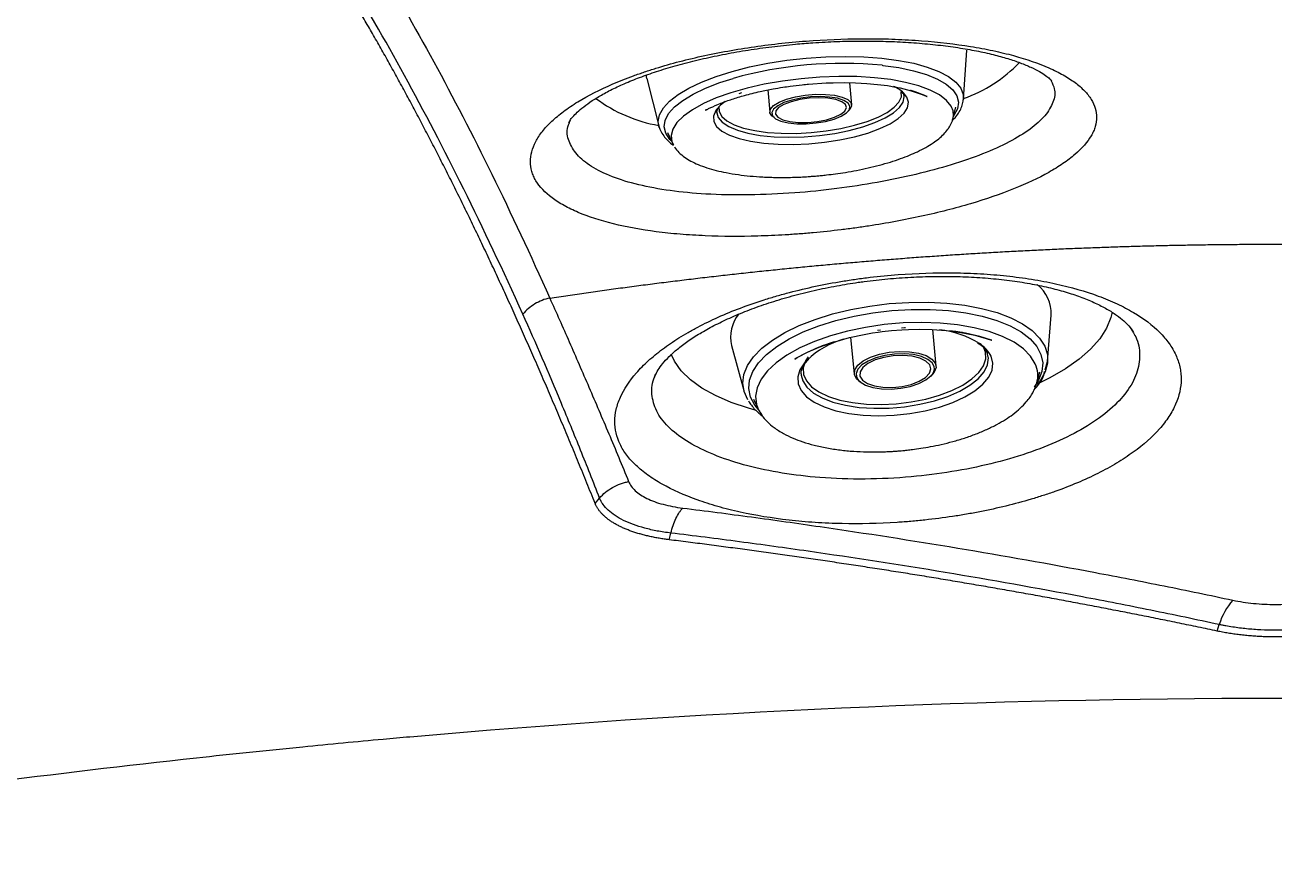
# Model space of a CAD drawing. Extents: x 527 to 611, y 788 to 934.
# Drawn here: x 562.29 to 569.28, y 875.91 to 880.5 of the extents above; entities that cross this region are included whole.
import ezdxf

# ---------------------------------------------------------------- set-up
doc = ezdxf.new("R2010")
doc.units = 0
doc.header["$MEASUREMENT"] = 0
doc.layers.add('1', color=4, linetype='Continuous')
doc.layers.add('GEOMETRY', color=4, linetype='Continuous', lineweight=25)

# ---------------------------------------------------------------- blocks, each defined once
blk = doc.blocks.new('2026_FLASH')
at = {"layer": 'GEOMETRY'}
for p, q in [((40.4632, 76.7722), (40.4835, 77.0454)), ((38.6902, 76.8875), (38.6871, 76.9079)), ((38.6902, 76.8875), (38.7578, 76.6219)), ((39.0994, 76.8639), (39.1733, 76.8874)), ((39.2202, 76.8077), (39.2056, 76.8013)), ((39.3673, 76.8228), (39.3794, 76.6987)), ((39.8378, 76.7391), (39.828, 76.8635)), ((40.1474, 76.7829), (40.128, 76.8071)), ((40.9531, 76.8765), (40.9541, 76.8742)), ((40.4044, 76.6604), (40.4218, 76.7267)), ((38.2572, 76.6404), (38.2582, 76.6432)), ((38.2582, 76.6432), (38.2631, 76.6563)), ((38.7604, 76.6134), (38.7578, 76.6219)), ((38.8066, 76.5844), (38.8353, 76.5222)), ((38.8353, 76.5222), (38.8394, 76.5148)), ((40.9353, 75.3024), (40.9548, 75.5626)), ((39.9998, 75.4785), (39.9822, 75.4758)), ((40.3102, 75.277), (40.2926, 75.4815)), ((39.8306, 75.4373), (39.8521, 75.2332)), ((39.1651, 75.3917), (39.2334, 75.1399)), ((40.603, 75.3267), (40.5942, 75.3597)), ((40.921, 75.2548), (40.9353, 75.3024)), ((40.8742, 75.1812), (40.8913, 75.2438)), ((39.2877, 75.0907), (39.3164, 75.0324)), ((38.401, 74.507), (38.426, 74.5369)), ((38.8154, 74.3042), (38.8249, 74.3415)), ((38.8249, 74.3415), (38.8249, 74.3415)), ((41.8846, 73.7927), (41.8965, 73.8291))]:
    blk.add_line(p, q, dxfattribs=at)
at = {"layer": 'GEOMETRY', "flags": 128}
for points in [[(39.0779, 76.8986), (39.1678, 76.9269), (39.265, 76.9516), (39.3678, 76.9724), (39.4746, 76.9889), (39.5835, 77.0009), (39.693, 77.0081), (39.801, 77.0106), (39.9059, 77.0081), (40.0059, 77.0008), (40.0994, 76.9887), (40.1849, 76.9722), (40.2609, 76.9513), (40.3262, 76.9266), (40.3797, 76.8983), (40.4205, 76.867), (40.4481, 76.8332), (40.4619, 76.7974), (40.4632, 76.7722)], [(40.0078, 76.9609), (40.0116, 76.9605), (40.1021, 76.9478), (40.1843, 76.9305), (40.2567, 76.909), (40.318, 76.8837), (40.3673, 76.855), (40.4036, 76.8234), (40.4264, 76.7894), (40.4352, 76.7537), (40.43, 76.7167), (40.4107, 76.6792), (40.4085, 76.6761)], [(38.7578, 76.6219), (38.7548, 76.6468), (38.762, 76.6845), (38.7832, 76.7226), (38.8179, 76.7606), (38.8656, 76.7978), (38.9255, 76.8336), (38.9967, 76.8674), (39.0779, 76.8986)], [(40.3949, 76.732), (40.3692, 76.7647), (40.33, 76.795), (40.2781, 76.8222), (40.2144, 76.8458), (40.14, 76.8655), (40.0564, 76.8808), (39.9648, 76.8916), (39.8671, 76.8976), (39.7649, 76.8986), (39.6601, 76.8948), (39.5544, 76.8861), (39.45, 76.8727), (39.3485, 76.8549), (39.2517, 76.833), (39.1615, 76.8073), (39.0795, 76.7783), (39.007, 76.7466), (38.9454, 76.7126), (38.8958, 76.6771), (38.8591, 76.6406), (38.8359, 76.6038), (38.8266, 76.5673), (38.8314, 76.5319), (38.8353, 76.5222)], [(38.8285, 76.5369), (38.8196, 76.5461), (38.7969, 76.5801), (38.788, 76.6159), (38.7933, 76.6528), (38.8126, 76.6903), (38.8455, 76.7277), (38.8915, 76.7644), (38.9499, 76.7997), (39.0196, 76.8331), (39.0994, 76.8639)], [(39.0945, 76.7297), (39.0955, 76.7018), (39.1102, 76.6747), (39.1384, 76.6498), (39.1794, 76.6279), (39.232, 76.6095), (39.2947, 76.5952), (39.366, 76.5853), (39.4437, 76.5801), (39.5259, 76.5797), (39.6102, 76.5842), (39.6944, 76.5934), (39.7761, 76.6071), (39.8532, 76.6249), (39.9235, 76.6463), (39.9852, 76.6708), (40.0365, 76.6976), (40.076, 76.7261), (40.1026, 76.7554), (40.1158, 76.7848), (40.1151, 76.8127)], [(39.5966, 76.8556), (39.6951, 76.8621), (39.734, 76.8635), (39.7971, 76.8641), (39.8595, 76.8629), (39.9224, 76.8595), (39.9828, 76.8541), (40.038, 76.847), (40.0835, 76.8393), (40.1088, 76.8342), (40.1715, 76.8185), (40.2328, 76.7973), (40.2543, 76.788), (40.2594, 76.7855), (40.2596, 76.7855), (40.2596, 76.7855), (40.2596, 76.7855), (40.2596, 76.7855), (40.2596, 76.7855), (40.2596, 76.7855), (40.2596, 76.7855), (40.2596, 76.7855), (40.2596, 76.7855), (40.2596, 76.7855), (40.2596, 76.7855), (40.2595, 76.7855), (40.2592, 76.7856), (40.2475, 76.7911), (40.1927, 76.812), (40.17, 76.819), (40.1681, 76.8196), (40.1675, 76.8197), (40.1675, 76.8197), (40.1674, 76.8198), (40.1674, 76.8198), (40.1674, 76.8198), (40.1674, 76.8198), (40.1674, 76.8198), (40.1674, 76.8198), (40.1674, 76.8198), (40.1674, 76.8198), (40.1676, 76.8197), (40.1684, 76.8195), (40.1773, 76.8168), (40.1902, 76.8128), (40.1912, 76.8124), (40.1913, 76.8124), (40.1913, 76.8124), (40.1913, 76.8124), (40.1913, 76.8124), (40.1913, 76.8124), (40.1912, 76.8124), (40.1912, 76.8124), (40.1912, 76.8124), (40.1911, 76.8125), (40.1907, 76.8126), (40.1895, 76.813), (40.1872, 76.8137), (40.1865, 76.814), (40.1861, 76.8141), (40.1859, 76.8142), (40.1858, 76.8142), (40.1857, 76.8142), (40.1856, 76.8142), (40.1857, 76.8142), (40.1862, 76.8141), (40.1875, 76.8136), (40.1883, 76.8134), (40.1883, 76.8134)], [(39.0803, 76.7128), (39.0765, 76.7073), (39.064, 76.6767), (39.0657, 76.647), (39.0814, 76.6188), (39.1108, 76.593), (39.1531, 76.5701), (39.2072, 76.5507), (39.2717, 76.5355), (39.3451, 76.5247), (39.4252, 76.5186), (39.5101, 76.5175), (39.5976, 76.5212), (39.6855, 76.5299), (39.7713, 76.5431), (39.853, 76.5605), (39.9283, 76.5818), (39.9954, 76.6064), (40.0526, 76.6336), (40.0982, 76.6627), (40.1312, 76.6929), (40.1507, 76.7236), (40.1561, 76.7538), (40.1474, 76.7829), (40.1474, 76.7829)], [(39.1291, 76.7588), (39.1029, 76.7378), (39.0803, 76.7128)], [(39.0824, 76.695), (39.0905, 76.6691), (39.113, 76.6424), (39.1489, 76.6185), (39.1973, 76.5978), (39.2569, 76.5811), (39.326, 76.5688), (39.4028, 76.5611), (39.4851, 76.5584), (39.5708, 76.5606), (39.6574, 76.5678), (39.7426, 76.5797), (39.8241, 76.596), (39.8997, 76.6163), (39.9674, 76.64), (40.0251, 76.6664), (40.0715, 76.6949), (40.1051, 76.7246), (40.1252, 76.7548), (40.1311, 76.7846), (40.1309, 76.788)], [(39.8282, 76.7323), (39.8175, 76.7497), (39.7936, 76.7646), (39.7583, 76.7762), (39.7135, 76.7835), (39.6622, 76.7863), (39.6076, 76.7842), (39.5532, 76.7774), (39.5022, 76.7665), (39.458, 76.7519), (39.4233, 76.7347), (39.4003, 76.716), (39.3904, 76.6968), (39.3903, 76.6961)], [(39.4003, 76.7355), (39.4307, 76.7544), (39.4723, 76.7711), (39.5225, 76.7846), (39.578, 76.7939), (39.6355, 76.7986), (39.6913, 76.7982), (39.7419, 76.7929), (39.7841, 76.783), (39.8153, 76.769), (39.8335, 76.7519), (39.8376, 76.7327), (39.8272, 76.7127), (39.817, 76.7029)], [(39.4284, 76.724), (39.4126, 76.7052), (39.4114, 76.6867), (39.4249, 76.6699), (39.4521, 76.656), (39.4909, 76.6462), (39.5386, 76.6411), (39.5915, 76.641), (39.6457, 76.6461), (39.6972, 76.6559), (39.7422, 76.6697), (39.7774, 76.6865), (39.8001, 76.705), (39.8087, 76.7239), (39.8025, 76.7417), (39.7819, 76.7572), (39.7486, 76.7691), (39.705, 76.7767), (39.6542, 76.7793), (39.6002, 76.7767), (39.5468, 76.7692), (39.4981, 76.7573), (39.4576, 76.7419), (39.4284, 76.724)], [(39.0821, 76.699), (39.0822, 76.6977), (39.0824, 76.695)], [(39.4027, 76.6688), (39.3911, 76.6775), (39.3799, 76.6958), (39.383, 76.7155), (39.4003, 76.7355)], [(39.3903, 76.6961), (39.3943, 76.6785), (39.401, 76.6704)], [(39.401, 76.6704), (39.4117, 76.6622), (39.4416, 76.6488), (39.4819, 76.6393), (39.5303, 76.6342), (39.5837, 76.6339), (39.6387, 76.6383), (39.6918, 76.6472), (39.7398, 76.6601), (39.7795, 76.6761), (39.8086, 76.6942)], [(39.8086, 76.6942), (39.8252, 76.7133), (39.8282, 76.7322), (39.8282, 76.7323)], [(39.5445, 75.5035), (39.6339, 75.5385), (39.7306, 75.5687), (39.833, 75.5937), (39.9396, 75.613), (40.0484, 75.6264), (40.1579, 75.6335), (40.266, 75.6344), (40.3712, 75.6289), (40.4716, 75.6173), (40.5655, 75.5995), (40.6516, 75.5761), (40.7283, 75.5472), (40.7943, 75.5135), (40.8487, 75.4755), (40.8904, 75.4337), (40.9189, 75.3889), (40.9337, 75.3419), (40.9344, 75.2933), (40.9212, 75.244), (40.8941, 75.1948), (40.8771, 75.1723)], [(39.5664, 75.4676), (39.6544, 75.502), (39.7497, 75.5316), (39.8508, 75.5559), (39.9559, 75.5745), (40.0632, 75.5871), (40.1708, 75.5934), (40.277, 75.5934), (40.3798, 75.5871), (40.4776, 75.5745), (40.5687, 75.556), (40.6515, 75.5317), (40.7245, 75.5021), (40.7867, 75.4677), (40.8367, 75.4292), (40.874, 75.3871), (40.8977, 75.3423), (40.9075, 75.2953), (40.9032, 75.2472), (40.8848, 75.1986), (40.8599, 75.1595)], [(41.2966, 75.5795), (41.2895, 75.5494), (41.2649, 75.4896), (41.2266, 75.4302), (41.1751, 75.372), (41.1109, 75.3155), (41.0347, 75.2615), (40.9474, 75.2104), (40.895, 75.1839)], [(39.2566, 75.088), (39.2352, 75.1335), (39.2275, 75.1814), (39.2338, 75.2305), (39.254, 75.2798), (39.2877, 75.3287), (39.3345, 75.3762), (39.3936, 75.4217), (39.464, 75.4644), (39.5445, 75.5035)], [(40.8662, 75.2897), (40.8396, 75.333), (40.7995, 75.3734), (40.7468, 75.41), (40.6824, 75.4423), (40.6074, 75.4695), (40.5231, 75.4913), (40.4312, 75.5073), (40.3331, 75.5172), (40.2307, 75.5208), (40.1258, 75.518), (40.0202, 75.5089), (39.9159, 75.4936), (39.8147, 75.4725), (39.7183, 75.4459), (39.6287, 75.4142), (39.5472, 75.3781), (39.4754, 75.3382), (39.4146, 75.2951), (39.3659, 75.2498), (39.33, 75.2029), (39.3077, 75.1553), (39.2994, 75.1079), (39.3052, 75.0615), (39.3164, 75.0324)], [(40.0601, 75.4756), (40.1186, 75.4802), (40.1559, 75.482), (40.218, 75.4833), (40.2883, 75.4818), (40.3675, 75.4761), (40.4499, 75.4653), (40.5277, 75.4496), (40.5907, 75.4321), (40.6207, 75.4218), (40.6216, 75.4214), (40.6217, 75.4214), (40.6218, 75.4214), (40.6218, 75.4214), (40.6218, 75.4214), (40.6218, 75.4214), (40.6218, 75.4214), (40.6218, 75.4214), (40.6218, 75.4214), (40.6218, 75.4214), (40.6218, 75.4214), (40.6217, 75.4214), (40.6204, 75.4219), (40.5551, 75.4426), (40.4746, 75.461), (40.4218, 75.4697), (40.3862, 75.4743), (40.3858, 75.4743), (40.3857, 75.4743), (40.3857, 75.4743), (40.3857, 75.4743), (40.3857, 75.4743), (40.3857, 75.4743), (40.3857, 75.4743), (40.3857, 75.4743), (40.3857, 75.4743), (40.3858, 75.4743), (40.3858, 75.4743), (40.3863, 75.4743), (40.3916, 75.4736), (40.4444, 75.4663), (40.46, 75.4636), (40.4603, 75.4636), (40.4604, 75.4636), (40.4604, 75.4636), (40.4604, 75.4636), (40.4604, 75.4636), (40.4604, 75.4636), (40.4604, 75.4636), (40.4604, 75.4636), (40.4603, 75.4636), (40.4603, 75.4636), (40.46, 75.4636), (40.4586, 75.4639), (40.4512, 75.4651), (40.4498, 75.4654), (40.4494, 75.4655), (40.4492, 75.4655), (40.4492, 75.4655), (40.4491, 75.4655), (40.4491, 75.4655), (40.4491, 75.4655), (40.4493, 75.4655), (40.4498, 75.4654), (40.4516, 75.4651), (40.4585, 75.4639), (40.4637, 75.4629), (40.4654, 75.4626), (40.4663, 75.4625), (40.4662, 75.4625)], [(40.1393, 75.4906), (40.1331, 75.4904), (40.1167, 75.4898)], [(39.3238, 75.0239), (39.2944, 75.0584), (39.2707, 75.1033), (39.2609, 75.1503), (39.2652, 75.1984), (39.2836, 75.247), (39.3156, 75.2952), (39.3607, 75.3421), (39.4183, 75.387), (39.4872, 75.4291), (39.5664, 75.4676)], [(39.6639, 75.3859), (39.6638, 75.3859), (39.6652, 75.3864), (39.6675, 75.3873), (39.6746, 75.3901), (39.6794, 75.3919), (39.6799, 75.392), (39.6799, 75.3921), (39.6799, 75.3921), (39.6799, 75.392), (39.6798, 75.392), (39.6797, 75.392), (39.6795, 75.3919), (39.6791, 75.3917), (39.6779, 75.3913), (39.6731, 75.3895), (39.6708, 75.3886), (39.6697, 75.3882), (39.6693, 75.3881), (39.6693, 75.388), (39.6692, 75.388), (39.6692, 75.388), (39.6692, 75.388), (39.6692, 75.388), (39.6692, 75.388), (39.6692, 75.388), (39.6693, 75.388), (39.6693, 75.3881), (39.6697, 75.3882), (39.6726, 75.3893), (39.7195, 75.4059), (39.7391, 75.4123), (39.7404, 75.4127), (39.7405, 75.4127), (39.7405, 75.4127), (39.7405, 75.4127), (39.7405, 75.4127), (39.7405, 75.4127), (39.7405, 75.4127), (39.7405, 75.4127), (39.7405, 75.4127), (39.7405, 75.4127), (39.7404, 75.4127), (39.7402, 75.4126), (39.7387, 75.4121), (39.7117, 75.4033), (39.6493, 75.3803), (39.5839, 75.3513), (39.5196, 75.3166), (39.519, 75.3162), (39.5188, 75.3161), (39.5187, 75.316), (39.5187, 75.316), (39.5187, 75.316), (39.5187, 75.316), (39.5187, 75.316), (39.5187, 75.316), (39.5187, 75.316), (39.5187, 75.316), (39.5187, 75.316), (39.5188, 75.3161), (39.519, 75.3162), (39.5324, 75.3241), (39.5941, 75.3562), (39.6649, 75.3864), (39.743, 75.4134), (39.8258, 75.4363), (39.9078, 75.454), (39.9541, 75.4621), (39.9858, 75.4669), (40.0077, 75.4698), (40.0601, 75.4756)], [(39.2979, 75.0305), (39.2601, 75.0409), (39.1627, 75.0734), (39.0754, 75.1111), (38.9992, 75.1534), (38.935, 75.2), (38.8835, 75.2504), (38.8452, 75.3038), (38.8259, 75.3443)], [(39.5933, 75.3286), (39.5792, 75.3057), (39.5668, 75.2675), (39.5684, 75.2301), (39.5839, 75.1944), (39.6128, 75.1613), (39.6544, 75.1318), (39.7076, 75.1066), (39.7708, 75.0866), (39.8424, 75.0721), (39.9204, 75.0637), (40.0027, 75.0614), (40.0871, 75.0655), (40.1712, 75.0758), (40.2527, 75.0919), (40.3295, 75.1135), (40.3994, 75.14), (40.4605, 75.1707), (40.5112, 75.2046), (40.55, 75.241), (40.576, 75.2787), (40.5883, 75.3168), (40.5867, 75.3543), (40.5778, 75.3786)], [(40.2997, 75.2746), (40.2893, 75.2943), (40.265, 75.3144), (40.2293, 75.3302), (40.1843, 75.3407), (40.1328, 75.3454), (40.0782, 75.3438), (40.0238, 75.3362), (39.973, 75.3229), (39.9291, 75.3049), (39.8948, 75.2831), (39.8722, 75.2591), (39.8629, 75.2343), (39.8628, 75.2335)], [(39.872, 75.2813), (39.902, 75.3054), (39.9432, 75.3264), (39.9931, 75.3429), (40.0485, 75.3539), (40.1059, 75.3587), (40.1618, 75.3571), (40.2126, 75.3491), (40.2552, 75.3352), (40.2868, 75.3163), (40.3055, 75.2936), (40.3101, 75.2685), (40.3003, 75.2425), (40.2805, 75.2206)], [(39.5878, 75.3104), (39.5737, 75.2947), (39.5481, 75.2554), (39.5364, 75.2157), (39.5388, 75.1769), (39.5553, 75.1397), (39.5854, 75.1053), (39.6284, 75.0745), (39.6831, 75.0481), (39.7482, 75.0268), (39.8219, 75.0111), (39.9023, 75.0015), (39.9875, 74.9982), (40.075, 75.0013), (40.1628, 75.0107), (40.2484, 75.0261), (40.3298, 75.0472), (40.4047, 75.0734), (40.4713, 75.1041), (40.5278, 75.1384), (40.5728, 75.1754), (40.605, 75.2143), (40.6237, 75.2539), (40.6284, 75.2933), (40.6189, 75.3314), (40.6189, 75.3314)], [(39.5551, 75.2265), (39.5639, 75.1933), (39.5871, 75.158), (39.6237, 75.1259), (39.6728, 75.098), (39.7329, 75.0749), (39.8024, 75.0573), (39.8795, 75.0456), (39.9621, 75.0403), (40.0478, 75.0415), (40.1344, 75.049), (40.2195, 75.0627), (40.3007, 75.0823), (40.376, 75.1072), (40.4431, 75.1367), (40.5002, 75.17), (40.5459, 75.2062), (40.5789, 75.2443), (40.5982, 75.2833), (40.6033, 75.3221), (40.603, 75.3267)], [(39.8918, 75.1835), (39.8896, 75.1848), (39.8643, 75.2058), (39.8526, 75.2299), (39.8552, 75.2556), (39.872, 75.2813)], [(39.9002, 75.2691), (39.8849, 75.2448), (39.8842, 75.2206), (39.8981, 75.1984), (39.9257, 75.1797), (39.9649, 75.166), (40.0127, 75.1583), (40.0657, 75.1572), (40.1199, 75.1627), (40.1713, 75.1744), (40.216, 75.1915), (40.2508, 75.2126), (40.2731, 75.2364), (40.2812, 75.2608), (40.2745, 75.2842), (40.2535, 75.3049), (40.2198, 75.3212), (40.1759, 75.332), (40.125, 75.3365), (40.0709, 75.3343), (40.0176, 75.3256), (39.9691, 75.311), (39.929, 75.2917), (39.9002, 75.2691)], [(39.5548, 75.2312), (39.5548, 75.2309), (39.5551, 75.2265)], [(39.8628, 75.2335), (39.8672, 75.2103), (39.8764, 75.1969)], [(39.8764, 75.1969), (39.8851, 75.1886), (39.9154, 75.1705), (39.9561, 75.1572), (40.0047, 75.1495), (40.0581, 75.148), (40.1131, 75.1526), (40.1661, 75.1632), (40.2138, 75.1789), (40.2532, 75.199), (40.2819, 75.222)]]:
    blk.add_lwpolyline(points, dxfattribs=at)
at = {"layer": 'GEOMETRY'}
for centre, radius, start, end in [((39.7856, 74.7098), 2.2621, 84.36398, 105.7054), ((40.1998, 77.5259), 0.7963, 289.32949, 316.44993), ((39.9902, 76.6531), 0.2066, 48.1863, 66.95254), ((38.8966, 77.4318), 0.8196, 233.18351, 260.21091), ((40.3131, 76.6848), 0.0945, 345.06561, 29.97864), ((40.7458, 75.5701), 0.2091, 357.93903, 51.19432), ((39.3692, 75.4381), 0.2094, 141.50221, 192.79988), ((40.2658, 74.9274), 0.5565, 58.89568, 83.37548), ((39.9502, 74.9186), 0.5337, 107.22345, 132.76742), ((40.4497, 75.2442), 0.1903, 27.26512, 57.03077), ((40.2477, 75.263), 0.0533, 309.86838, 12.59633), ((40.7205, 75.2245), 0.1596, 344.26892, 24.11956), ((42.2296, 73.733), 0.3468, 137.83258, 163.89449)]:
    blk.add_arc(centre, radius, start, end, dxfattribs=at)
for points, knots in [([(36.846, 78.0499), (37.063, 77.7354), (37.2803, 77.3789), (37.7142, 76.5818), (37.931, 76.141), (38.1468, 75.6579)], [0, 0, 0, 0, 0.5, 0.5, 1, 1, 1, 1]), ([(38.401, 74.507), (38.3932, 74.5262), (38.3778, 74.5647), (38.3546, 74.622), (38.3313, 74.679), (38.3081, 74.7357), (38.2849, 74.792), (38.2616, 74.848), (38.2384, 74.9038), (38.2152, 74.9591), (38.1919, 75.0142), (38.1687, 75.0689), (38.1454, 75.1234), (38.1221, 75.1775), (38.0989, 75.2312), (38.0756, 75.2847), (38.0523, 75.3378), (38.029, 75.3906), (38.0057, 75.4431), (37.9824, 75.4953), (37.9591, 75.5471), (37.9358, 75.5986), (37.9125, 75.6498), (37.8892, 75.7007), (37.8659, 75.7512), (37.8426, 75.8015), (37.8193, 75.8514), (37.796, 75.901), (37.7727, 75.9502), (37.7493, 75.9992), (37.726, 76.0478), (37.7027, 76.0961), (37.6794, 76.144), (37.656, 76.1917), (37.6327, 76.239), (37.6094, 76.286), (37.586, 76.3327), (37.5627, 76.3791), (37.5393, 76.4251), (37.516, 76.4708), (37.4927, 76.5162), (37.4693, 76.5613), (37.446, 76.6061), (37.4226, 76.6505), (37.3993, 76.6946), (37.376, 76.7384), (37.3526, 76.7819), (37.3293, 76.825), (37.3059, 76.8679), (37.2826, 76.9104), (37.2593, 76.9526), (37.2359, 76.9944), (37.2126, 77.036), (37.1892, 77.0772), (37.1659, 77.1181), (37.1426, 77.1587), (37.1192, 77.199), (37.0959, 77.2389), (37.0726, 77.2785), (37.0492, 77.3178), (37.0259, 77.3568), (37.0026, 77.3955), (36.9792, 77.4338), (36.9559, 77.4719), (36.9326, 77.5096), (36.9093, 77.547), (36.886, 77.5841), (36.8626, 77.6208), (36.8393, 77.6572), (36.816, 77.6934), (36.7927, 77.7292), (36.7694, 77.7647), (36.7461, 77.7998), (36.7228, 77.8347), (36.6995, 77.8692), (36.6762, 77.9034), (36.6607, 77.926), (36.653, 77.9373)], [0, 0, 0, 0, 0.013333, 0.026667, 0.04, 0.053333, 0.066666, 0.079999, 0.093333, 0.106666, 0.119999, 0.133332, 0.146665, 0.159998, 0.173331, 0.186664, 0.199997, 0.21333, 0.226663, 0.239996, 0.253329, 0.266662, 0.279995, 0.293328, 0.306661, 0.319994, 0.333327, 0.34666, 0.359994, 0.373327, 0.38666, 0.399993, 0.413326, 0.426659, 0.439992, 0.453326, 0.466659, 0.479992, 0.493325, 0.506659, 0.519992, 0.533325, 0.546659, 0.559992, 0.573325, 0.586659, 0.599992, 0.613326, 0.626659, 0.639993, 0.653326, 0.66666, 0.679993, 0.693327, 0.70666, 0.719994, 0.733327, 0.746661, 0.759994, 0.773328, 0.786662, 0.799995, 0.813329, 0.826663, 0.839996, 0.85333, 0.866664, 0.879997, 0.893331, 0.906664, 0.919998, 0.933332, 0.946665, 0.959999, 0.973333, 0.986666, 1, 1, 1, 1]), ([(37.9963, 75.567), (37.7753, 76.0556), (37.5541, 76.5014), (37.1125, 77.3073), (36.892, 77.6676), (36.6723, 77.9853)], [0, 0, 0, 0, 0.5, 0.5, 1, 1, 1, 1]), ([(39.6218, 77.0998), (39.517, 77.0927), (39.414, 77.0821), (39.262, 77.061), (39.2117, 77.0531), (39.1122, 77.0356), (39.0626, 77.0259), (38.9186, 76.9947), (38.8276, 76.9711), (38.72, 76.9379), (38.6987, 76.931), (38.657, 76.917), (38.6363, 76.9098), (38.5757, 76.8877), (38.5373, 76.8725), (38.4277, 76.8253), (38.3622, 76.7919), (38.29, 76.7478), (38.276, 76.7388), (38.2492, 76.7208), (38.2364, 76.7117), (38.1998, 76.6843), (38.1778, 76.6659), (38.1384, 76.6287), (38.121, 76.61), (38.0985, 76.5816), (38.0916, 76.5721), (38.079, 76.553), (38.0733, 76.5434), (38.0481, 76.4957), (38.0382, 76.4583), (38.0384, 76.4032), (38.041, 76.3851), (38.0488, 76.3582), (38.0521, 76.3493), (38.0598, 76.3317), (38.0643, 76.3231), (38.0898, 76.2805), (38.1199, 76.2485), (38.1697, 76.2112), (38.1802, 76.2038), (38.2026, 76.1894), (38.2144, 76.1824), (38.2513, 76.1619), (38.278, 76.149), (38.3642, 76.1126), (38.4297, 76.0913), (38.5777, 76.0549), (38.6578, 76.0404), (38.7864, 76.0237), (38.8307, 76.019), (38.9223, 76.0114), (38.9698, 76.0084), (39.1135, 76.0023), (39.2118, 76.0018), (39.3631, 76.006), (39.4142, 76.0083), (39.4918, 76.0129), (39.5179, 76.0147), (39.57, 76.0186), (39.5961, 76.0208), (39.6743, 76.0279), (39.7264, 76.0335), (39.8044, 76.043), (39.8303, 76.0463), (39.8818, 76.0534), (39.9073, 76.0571), (40.0342, 76.0765), (40.133, 76.0947), (40.277, 76.1261), (40.3245, 76.1374), (40.4162, 76.1608), (40.4606, 76.173), (40.5895, 76.2113), (40.6697, 76.2388), (40.8179, 76.2982), (40.8835, 76.3291), (40.9698, 76.3774), (40.9965, 76.3938), (41.0334, 76.4189), (41.0453, 76.4274), (41.0677, 76.4444), (41.0783, 76.453), (41.1281, 76.4958), (41.1582, 76.5303), (41.1837, 76.5739), (41.1881, 76.5826), (41.1959, 76.6002), (41.1991, 76.609), (41.2068, 76.6352), (41.2094, 76.6526), (41.2095, 76.704), (41.1995, 76.7375), (41.1741, 76.7785), (41.1684, 76.7867), (41.1557, 76.8028), (41.1487, 76.8107), (41.1261, 76.8341), (41.0912, 76.8645), (41.047, 76.893), (41.0102, 76.9137), (40.9974, 76.9205), (40.9705, 76.9339), (40.9564, 76.9405), (40.8838, 76.9723), (40.8181, 76.9951), (40.7081, 77.0252), (40.6696, 77.0345), (40.6088, 77.0475), (40.5881, 77.0517), (40.5462, 77.0595), (40.5249, 77.0632), (40.417, 77.0807), (40.3258, 77.0914), (40.1815, 77.1024), (40.1319, 77.1052), (40.0322, 77.109), (39.9819, 77.11), (39.8298, 77.1102), (39.7267, 77.1069), (39.6218, 77.0998)], [0, 0, 0, 0, 0.03125, 0.03125, 0.046875, 0.046875, 0.0625, 0.0625, 0.09375, 0.09375, 0.101562, 0.101562, 0.109375, 0.109375, 0.125, 0.125, 0.15625, 0.15625, 0.164062, 0.164062, 0.171875, 0.171875, 0.1875, 0.1875, 0.203125, 0.203125, 0.210937, 0.210937, 0.21875, 0.21875, 0.25, 0.25, 0.265625, 0.265625, 0.273437, 0.273437, 0.28125, 0.28125, 0.3125, 0.3125, 0.320312, 0.320312, 0.328125, 0.328125, 0.34375, 0.34375, 0.375, 0.375, 0.40625, 0.40625, 0.421875, 0.421875, 0.4375, 0.4375, 0.46875, 0.46875, 0.484375, 0.484375, 0.492188, 0.492188, 0.5, 0.5, 0.515625, 0.515625, 0.523438, 0.523438, 0.53125, 0.53125, 0.5625, 0.5625, 0.578125, 0.578125, 0.59375, 0.59375, 0.625, 0.625, 0.65625, 0.65625, 0.671875, 0.671875, 0.679688, 0.679688, 0.6875, 0.6875, 0.71875, 0.71875, 0.726563, 0.726563, 0.734375, 0.734375, 0.75, 0.75, 0.78125, 0.78125, 0.789063, 0.789063, 0.796875, 0.796875, 0.8125, 0.828125, 0.828125, 0.835938, 0.835938, 0.84375, 0.84375, 0.875, 0.875, 0.890625, 0.890625, 0.898438, 0.898438, 0.90625, 0.90625, 0.9375, 0.9375, 0.953125, 0.953125, 0.96875, 0.96875, 1, 1, 1, 1]), ([(38.2541, 76.6417), (38.2541, 76.6415), (38.2539, 76.6411), (38.2593, 76.6521), (38.2743, 76.6719), (38.2996, 76.6984), (38.3359, 76.7292), (38.3837, 76.7633), (38.443, 76.7993), (38.5134, 76.8358), (38.5938, 76.8716), (38.6839, 76.9062), (38.7829, 76.9392), (38.8909, 76.9703), (39.0071, 76.999), (39.13, 77.0248), (39.258, 77.0472), (39.3894, 77.0657), (39.5106, 77.0789), (39.6106, 77.0869), (39.7097, 77.0929), (39.8199, 77.0969), (39.9498, 77.0975), (40.0778, 77.0941), (40.2023, 77.0866), (40.3215, 77.0753), (40.4338, 77.0605), (40.5373, 77.0424), (40.6306, 77.0218), (40.7125, 76.9992), (40.7831, 76.9751), (40.8427, 76.9503), (40.8904, 76.9258), (40.9256, 76.9034), (40.9478, 76.8855), (40.9582, 76.8739), (40.9583, 76.8737), (40.9583, 76.8736)], [0, 0, 0, 0, 0.0147905, 0.0423511, 0.0691475, 0.0961655, 0.1238657, 0.1523499, 0.1815033, 0.2111131, 0.2409586, 0.270506, 0.3006279, 0.3314731, 0.3628845, 0.3946934, 0.4267266, 0.4588078, 0.4907635, 0.513976, 0.5303509, 0.5616222, 0.5931073, 0.6248472, 0.6567238, 0.6885509, 0.7201282, 0.7512671, 0.781785, 0.8115047, 0.8405669, 0.8697397, 0.8985817, 0.9268374, 0.9543243, 0.9810563, 1, 1, 1, 1]), ([(40.9541, 76.8742), (40.9615, 76.8596), (40.9811, 76.8209), (40.9704, 76.7547), (40.9252, 76.6783), (40.8421, 76.6031), (40.724, 76.5311), (40.5749, 76.4636), (40.398, 76.4024), (40.1987, 76.3485), (39.982, 76.3036), (39.7531, 76.2684), (39.5105, 76.2438), (39.2615, 76.2326), (39.0257, 76.2372), (38.8178, 76.2571), (38.6407, 76.2896), (38.4921, 76.3354), (38.3753, 76.3925), (38.2934, 76.46), (38.2504, 76.5353), (38.2391, 76.5966), (38.2539, 76.6324), (38.2572, 76.6404)], [0, 0, 0, 0, 0.029768, 0.079131, 0.128485, 0.177841, 0.227339, 0.276839, 0.32661, 0.376383, 0.42644, 0.476497, 0.527566, 0.583679, 0.639788, 0.689698, 0.739607, 0.789043, 0.838478, 0.887609, 0.936741, 0.98593, 1, 1, 1, 1]), ([(39.0214, 76.7106), (39.0214, 76.7106), (39.0214, 76.7106), (39.0222, 76.711), (39.0232, 76.7116), (39.0238, 76.7119), (39.0238, 76.7119), (39.0237, 76.7118), (39.0236, 76.7118), (39.0234, 76.7117), (39.0231, 76.7115), (39.0225, 76.7112), (39.0212, 76.7105), (39.0199, 76.7098), (39.0189, 76.7093), (39.0187, 76.7092), (39.0186, 76.7091), (39.0186, 76.7091), (39.0186, 76.7091), (39.0186, 76.7091), (39.0186, 76.7091), (39.0186, 76.7091), (39.0186, 76.7091), (39.0188, 76.7092), (39.0204, 76.7101), (39.0273, 76.7138), (39.0386, 76.7195), (39.0587, 76.7288), (39.1048, 76.7495), (39.1665, 76.7715), (39.2409, 76.7942), (39.318, 76.8134), (39.3906, 76.828), (39.4475, 76.8376), (39.5022, 76.8455), (39.5503, 76.8513), (39.5847, 76.8545), (39.5966, 76.8556)], [0, 0, 0, 0, 0.0014809, 0.0056467, 0.0115391, 0.0139085, 0.0146133, 0.0149857, 0.0152824, 0.0156057, 0.0160179, 0.0167265, 0.0183008, 0.0229496, 0.024035, 0.024245, 0.0243003, 0.0243301, 0.0243538, 0.0243796, 0.0244125, 0.0244691, 0.0245952, 0.0249693, 0.0265797, 0.0383045, 0.0778946, 0.1004923, 0.2184094, 0.3388344, 0.460574, 0.5996414, 0.7097679, 0.792163, 0.8521016, 0.949098, 1, 1, 1, 1]), ([(40.1131, 76.8149), (40.1167, 76.8118), (40.1233, 76.806), (40.1258, 76.8014), (40.127, 76.7993)], [0, 0, 0, 0, 0.542514, 1, 1, 1, 1]), ([(40.127, 76.7993), (40.1282, 76.7971), (40.1304, 76.7928), (40.1303, 76.7892), (40.1302, 76.7875)], [0, 0, 0, 0, 0.531644, 1, 1, 1, 1]), ([(40.4019, 76.6521), (40.4086, 76.659), (40.4237, 76.6745), (40.4413, 76.7003), (40.4549, 76.7289), (40.4614, 76.7536), (40.4629, 76.7684), (40.4632, 76.7721)], [0, 0, 0, 0, 0.2012683, 0.4490324, 0.6958217, 0.9214999, 1, 1, 1, 1]), ([(39.0827, 76.6969), (39.0826, 76.7003), (39.0824, 76.7068), (39.0898, 76.7182), (39.0931, 76.7234)], [0, 0, 0, 0, 0.5387475, 1, 1, 1, 1]), ([(38.7579, 76.6219), (38.7605, 76.6133), (38.767, 76.5925), (38.7838, 76.565), (38.8086, 76.5379), (38.8274, 76.521), (38.8403, 76.5132), (38.8403, 76.5132)], [0, 0, 0, 0, 0.18488, 0.449969, 0.70871, 0.999964, 1, 1, 1, 1]), ([(39.6419, 76.3416), (39.6503, 76.3424), (39.6689, 76.3441), (39.7037, 76.3478), (39.7491, 76.3534), (39.8052, 76.3617), (39.8665, 76.3726), (39.9304, 76.386), (39.9938, 76.4016), (40.0547, 76.4191), (40.111, 76.4379), (40.1613, 76.4573), (40.209, 76.4784), (40.2534, 76.5012), (40.2929, 76.5255), (40.3266, 76.5503), (40.3549, 76.5761), (40.3735, 76.5979), (40.3907, 76.6244), (40.3994, 76.6429), (40.4034, 76.6571), (40.4044, 76.6604)], [0, 0, 0, 0, 0.0224984, 0.0496282, 0.0932488, 0.1445625, 0.2021884, 0.2634528, 0.326699, 0.3905126, 0.4534845, 0.5135817, 0.5698742, 0.636891, 0.7018839, 0.7605643, 0.8234498, 0.8853508, 0.9208947, 0.9818364, 1, 1, 1, 1]), ([(38.8461, 76.5028), (38.8461, 76.5027), (38.8521, 76.4919), (38.8713, 76.4709), (38.8992, 76.4472), (38.9362, 76.4245), (38.9776, 76.4049), (39.0252, 76.3873), (39.0778, 76.3722), (39.1367, 76.3591), (39.2, 76.3486), (39.2687, 76.3405), (39.3416, 76.3351), (39.4136, 76.3328), (39.4772, 76.3329), (39.5242, 76.3342), (39.5583, 76.3357), (39.5826, 76.3372), (39.5999, 76.3383), (39.6189, 76.3397), (39.6324, 76.3408), (39.6419, 76.3416)], [0, 0, 0, 0, 0.000495, 0.069967, 0.14658, 0.214669, 0.284667, 0.35643, 0.427171, 0.49474, 0.572144, 0.642215, 0.71404, 0.793256, 0.85215, 0.894857, 0.92544, 0.947203, 0.96264, 0.973574, 1, 1, 1, 1]), ([(38.1468, 75.6578), (38.1808, 75.6628), (38.2489, 75.6729), (38.3511, 75.6876), (38.4533, 75.7019), (38.5554, 75.7158), (38.6575, 75.7292), (38.7597, 75.7423), (38.8618, 75.755), (38.9638, 75.7674), (39.0659, 75.7793), (39.1679, 75.7908), (39.27, 75.802), (39.3719, 75.8127), (39.4739, 75.8231), (39.5758, 75.8331), (39.6777, 75.8427), (39.7796, 75.8519), (39.8814, 75.8607), (39.9832, 75.8691), (40.0849, 75.8772), (40.1866, 75.8849), (40.2883, 75.8922), (40.39, 75.8991), (40.4915, 75.9056), (40.5931, 75.9118), (40.6946, 75.9176), (40.796, 75.923), (40.8974, 75.928), (40.9987, 75.9327), (41.1, 75.9369), (41.2013, 75.9408), (41.3024, 75.9444), (41.4036, 75.9475), (41.5046, 75.9503), (41.6056, 75.9527), (41.7065, 75.9547), (41.8074, 75.9564), (41.9082, 75.9577), (42.009, 75.9586), (42.1096, 75.9592), (42.3504, 75.9596), (42.7315, 75.956), (43.2529, 75.9412), (43.7747, 75.9165), (44.1874, 75.8891), (44.4915, 75.865), (44.6874, 75.848), (44.8838, 75.8296), (45.0808, 75.8096), (45.2784, 75.7882), (45.4765, 75.7653), (45.6751, 75.7409), (45.8742, 75.7148), (46.0739, 75.6873), (46.207, 75.6677), (46.2737, 75.6579)], [0, 0, 0, 0, 0.012678, 0.025346, 0.038005, 0.050655, 0.063295, 0.075926, 0.088548, 0.101161, 0.113765, 0.126359, 0.138944, 0.151521, 0.164088, 0.176645, 0.189194, 0.201734, 0.214265, 0.226786, 0.239299, 0.251803, 0.264297, 0.276783, 0.28926, 0.301727, 0.314186, 0.326636, 0.339078, 0.35151, 0.363933, 0.376347, 0.388753, 0.401149, 0.413537, 0.425916, 0.438285, 0.450646, 0.462999, 0.475342, 0.487677, 0.500003, 0.563839, 0.627759, 0.691762, 0.755848, 0.779858, 0.803958, 0.828148, 0.852428, 0.876798, 0.901258, 0.925808, 0.950448, 0.975178, 1, 1, 1, 1]), ([(40.0974, 75.7891), (40.045, 75.7851), (39.9928, 75.78), (39.9147, 75.7707), (39.8887, 75.7673), (39.8371, 75.76), (39.8115, 75.7561), (39.6843, 75.7351), (39.5855, 75.7142), (39.4657, 75.6828), (39.4419, 75.6763), (39.3947, 75.6626), (39.3713, 75.6555), (39.3023, 75.6337), (39.2579, 75.6182), (39.1291, 75.5695), (39.0491, 75.5337), (38.9569, 75.485), (38.9388, 75.4751), (38.9039, 75.455), (38.887, 75.4449), (38.8378, 75.4141), (38.8071, 75.3931), (38.7499, 75.3503), (38.7233, 75.3285), (38.6744, 75.284), (38.6519, 75.2613), (38.5924, 75.1933), (38.5625, 75.1478), (38.5371, 75.091), (38.5326, 75.0797), (38.5249, 75.0569), (38.5217, 75.0455), (38.5139, 75.0115), (38.5113, 74.9892), (38.511, 74.9232), (38.5208, 74.8805), (38.5458, 74.8287), (38.5515, 74.8184), (38.564, 74.798), (38.5709, 74.788), (38.5933, 74.7583), (38.6106, 74.7391), (38.6499, 74.7019), (38.6718, 74.6839), (38.7083, 74.6576), (38.721, 74.649), (38.7477, 74.632), (38.7617, 74.6237), (38.8341, 74.5828), (38.8997, 74.5534), (39.0093, 74.5141), (39.0476, 74.5018), (39.108, 74.4846), (39.1287, 74.4791), (39.1706, 74.4686), (39.1919, 74.4636), (39.2998, 74.4398), (39.3909, 74.4248), (39.5106, 74.4113), (39.5348, 74.4088), (39.5839, 74.4044), (39.6088, 74.4025), (39.6837, 74.3976), (39.734, 74.3955), (39.8857, 74.3923), (39.9881, 74.3945), (40.1178, 74.4029), (40.1438, 74.4048), (40.196, 74.4093), (40.2222, 74.4118), (40.3002, 74.4202), (40.3519, 74.4268), (40.4289, 74.4384), (40.4545, 74.4426), (40.5053, 74.4514), (40.5304, 74.456), (40.605, 74.4706), (40.6538, 74.4814), (40.7494, 74.5047), (40.7961, 74.5173), (40.8649, 74.5376), (40.8875, 74.5447), (40.9323, 74.5592), (40.9545, 74.5667), (41.0633, 74.6053), (41.1433, 74.6391), (41.2532, 74.6942), (41.2882, 74.7133), (41.3379, 74.7431), (41.3541, 74.7532), (41.3853, 74.7737), (41.4003, 74.784), (41.4724, 74.8362), (41.5213, 74.8796), (41.5711, 74.936), (41.5805, 74.9474), (41.5982, 74.9704), (41.6065, 74.982), (41.6292, 75.0168), (41.6418, 75.04), (41.6722, 75.1098), (41.6826, 75.1565), (41.6827, 75.2149), (41.6821, 75.2266), (41.6796, 75.2497), (41.6777, 75.2611), (41.6701, 75.2952), (41.6626, 75.3175), (41.6425, 75.3614), (41.63, 75.3829), (41.5999, 75.4252), (41.5822, 75.446), (41.5226, 75.506), (41.4739, 75.5429), (41.3877, 75.5939), (41.3568, 75.6102), (41.2905, 75.6411), (41.2555, 75.6555), (41.1458, 75.6958), (41.0661, 75.7188), (40.958, 75.7425), (40.9359, 75.747), (40.8911, 75.7554), (40.8685, 75.7594), (40.7998, 75.7704), (40.7531, 75.7766), (40.6578, 75.7868), (40.6092, 75.7908), (40.5349, 75.7951), (40.5099, 75.7963), (40.4594, 75.7981), (40.4338, 75.7987), (40.3057, 75.8003), (40.2021, 75.797), (40.0974, 75.7891)], [0, 0, 0, 0, 0.015625, 0.015625, 0.023438, 0.023438, 0.03125, 0.03125, 0.0625, 0.0625, 0.070313, 0.070313, 0.078125, 0.078125, 0.09375, 0.09375, 0.125, 0.125, 0.132813, 0.132813, 0.140625, 0.140625, 0.15625, 0.15625, 0.171875, 0.171875, 0.1875, 0.1875, 0.21875, 0.21875, 0.226563, 0.226563, 0.234375, 0.234375, 0.25, 0.25, 0.28125, 0.28125, 0.289063, 0.289063, 0.296875, 0.296875, 0.3125, 0.3125, 0.328125, 0.328125, 0.335938, 0.335938, 0.34375, 0.34375, 0.375, 0.375, 0.390625, 0.390625, 0.398438, 0.398438, 0.40625, 0.40625, 0.4375, 0.4375, 0.445313, 0.445313, 0.453125, 0.453125, 0.46875, 0.46875, 0.5, 0.5, 0.507813, 0.507813, 0.515625, 0.515625, 0.53125, 0.53125, 0.539063, 0.539063, 0.546875, 0.546875, 0.5625, 0.5625, 0.578125, 0.578125, 0.585938, 0.585938, 0.59375, 0.59375, 0.625, 0.625, 0.640625, 0.640625, 0.648438, 0.648438, 0.65625, 0.65625, 0.6875, 0.6875, 0.695313, 0.695313, 0.703125, 0.703125, 0.71875, 0.71875, 0.75, 0.75, 0.757813, 0.757813, 0.765625, 0.765625, 0.78125, 0.78125, 0.796875, 0.796875, 0.8125, 0.8125, 0.84375, 0.84375, 0.859375, 0.859375, 0.875, 0.875, 0.90625, 0.90625, 0.914063, 0.914063, 0.921875, 0.921875, 0.9375, 0.9375, 0.953125, 0.953125, 0.960938, 0.960938, 0.96875, 0.96875, 1, 1, 1, 1]), ([(39.9075, 75.7502), (39.9299, 75.7531), (39.9951, 75.7613), (40.1043, 75.7712), (40.2346, 75.7782), (40.3646, 75.78), (40.4928, 75.7767), (40.6175, 75.7683), (40.7368, 75.7549), (40.8489, 75.7371), (40.9523, 75.7151), (41.0454, 75.6897), (41.1292, 75.6611), (41.2037, 75.6297), (41.2685, 75.5962), (41.3221, 75.5621), (41.3639, 75.5289), (41.3936, 75.4989), (41.4103, 75.4768), (41.4147, 75.4679), (41.4162, 75.4649)], [0, 0, 0, 0, 0.031179, 0.090881, 0.151047, 0.211779, 0.272858, 0.333973, 0.394724, 0.454773, 0.513813, 0.571525, 0.628062, 0.68589, 0.74387, 0.801555, 0.858691, 0.915278, 0.97177, 1, 1, 1, 1]), ([(38.7316, 75.2099), (38.7316, 75.2099), (38.7326, 75.2146), (38.7397, 75.2319), (38.7568, 75.2618), (38.7853, 75.2991), (38.8243, 75.3398), (38.8741, 75.3829), (38.9346, 75.4271), (39.0055, 75.4712), (39.0866, 75.5147), (39.1775, 75.557), (39.278, 75.5975), (39.3873, 75.6355), (39.504, 75.6701), (39.6265, 75.7008), (39.7505, 75.7262), (39.8449, 75.7417), (39.8965, 75.7488), (39.9075, 75.7502)], [0, 0, 0, 0, 0.001014, 0.063413, 0.129522, 0.193612, 0.257245, 0.320866, 0.384504, 0.448, 0.512019, 0.577193, 0.643867, 0.711709, 0.780346, 0.849395, 0.918445, 0.982652, 1, 1, 1, 1]), ([(38.1467, 75.6578), (38.1175, 75.6515), (38.0892, 75.6402), (38.038, 75.6093), (38.015, 75.5896), (37.9962, 75.5669)], [0, 0, 0, 0, 0.5, 0.5, 1, 1, 1, 1]), ([(38.1467, 75.6578), (38.1831, 75.5774), (38.2195, 75.4954), (38.2925, 75.329), (38.3292, 75.2444), (38.403, 75.073), (38.4402, 74.9862), (38.5146, 74.81), (38.5519, 74.7208), (38.5886, 74.6298)], [0, 0, 0, 0, 0.25, 0.25, 0.5, 0.5, 0.75, 0.75, 1, 1, 1, 1]), ([(38.426, 74.5369), (38.3908, 74.6281), (38.3552, 74.7177), (38.2838, 74.8943), (38.2481, 74.9814), (38.1409, 75.2391), (38.0692, 75.4061), (37.9962, 75.5669)], [0, 0, 0, 0, 0.25, 0.25, 0.5, 0.5, 1, 1, 1, 1]), ([(41.3898, 75.5016), (41.404, 75.4816), (41.4403, 75.43), (41.4559, 75.3396), (41.4393, 75.2354), (41.3833, 75.1319), (41.29, 75.0328), (41.1634, 74.9405), (41.006, 74.8577), (40.8232, 74.786), (40.6193, 74.7274), (40.4001, 74.6828), (40.1622, 74.6527), (39.9116, 74.6407), (39.667, 74.6488), (39.4458, 74.6753), (39.2511, 74.716), (39.0805, 74.771), (38.9372, 74.8381), (38.8271, 74.9154), (38.7516, 75.0013), (38.7173, 75.0945), (38.7147, 75.1756), (38.7386, 75.2257), (38.7464, 75.2421)], [0, 0, 0, 0, 0.029987, 0.076985, 0.123815, 0.170644, 0.217146, 0.263648, 0.310016, 0.356386, 0.402915, 0.449445, 0.496191, 0.548823, 0.601456, 0.648212, 0.694969, 0.741841, 0.788715, 0.835897, 0.883076, 0.930158, 0.977237, 1, 1, 1, 1]), ([(40.5425, 75.4072), (40.5493, 75.4027), (40.5684, 75.3901), (40.5859, 75.3702), (40.5935, 75.356), (40.5968, 75.3499)], [0, 0, 0, 0, 0.240307, 0.672376, 1, 1, 1, 1]), ([(39.556, 75.2298), (39.5555, 75.2328), (39.5538, 75.2438), (39.5603, 75.2643), (39.5736, 75.2907), (39.5905, 75.3083), (39.5978, 75.3159)], [0, 0, 0, 0, 0.122157, 0.452703, 0.762301, 1, 1, 1, 1]), ([(40.8591, 75.144), (40.8778, 75.1647), (40.9074, 75.1972), (40.9154, 75.2328), (40.9183, 75.2459)], [0, 0, 0, 0, 0.63428, 1, 1, 1, 1]), ([(40.1242, 74.8037), (40.132, 74.8045), (40.1498, 74.8063), (40.1835, 74.8103), (40.2277, 74.8165), (40.2818, 74.8257), (40.3419, 74.8382), (40.4058, 74.8541), (40.4711, 74.8737), (40.535, 74.8964), (40.5953, 74.9217), (40.6504, 74.949), (40.6987, 74.9771), (40.7432, 75.0076), (40.7826, 75.0402), (40.8138, 75.0724), (40.8357, 75.1008), (40.8546, 75.13), (40.8617, 75.1489), (40.8657, 75.1595)], [0, 0, 0, 0, 0.022365, 0.050813, 0.096385, 0.149631, 0.208443, 0.274637, 0.344476, 0.416031, 0.488245, 0.559889, 0.629105, 0.693351, 0.769301, 0.841821, 0.895712, 0.94175, 1, 1, 1, 1]), ([(40.8657, 75.1595), (40.8682, 75.1648), (40.8716, 75.1717), (40.8737, 75.1793), (40.8742, 75.1812)], [0, 0, 0, 0, 0.751587, 1, 1, 1, 1]), ([(39.2591, 75.0815), (39.2701, 75.0654), (39.2916, 75.034), (39.3253, 75.0067), (39.3418, 74.9934)], [0, 0, 0, 0, 0.5121696, 1, 1, 1, 1]), ([(39.3164, 75.0324), (39.3218, 75.0226), (39.3347, 74.999), (39.3643, 74.9647), (39.4044, 74.9301), (39.4522, 74.8998), (39.5072, 74.8733), (39.5643, 74.8517), (39.6273, 74.8332), (39.6974, 74.8179), (39.7718, 74.8064), (39.8471, 74.7992), (39.9158, 74.796), (39.9728, 74.7957), (40.0152, 74.7966), (40.0465, 74.798), (40.069, 74.7993), (40.0851, 74.8004), (40.0965, 74.8013), (40.1091, 74.8023), (40.1179, 74.8031), (40.1242, 74.8037)], [0, 0, 0, 0, 0.055133, 0.1320232, 0.2070759, 0.2963963, 0.3712545, 0.4415937, 0.5161438, 0.5933185, 0.6702748, 0.7447218, 0.8143335, 0.8653849, 0.9036298, 0.9314381, 0.9513717, 0.9655625, 0.9756306, 0.9827618, 1, 1, 1, 1]), ([(38.426, 74.5369), (38.4361, 74.549), (38.4584, 74.5711), (38.4845, 74.5893), (38.5126, 74.6053), (38.5272, 74.612), (38.5498, 74.6202), (38.5575, 74.6226), (38.5731, 74.6267), (38.5808, 74.6284), (38.5886, 74.6298)], [0, 0, 0, 0, 0.25, 0.5, 0.5, 0.75, 0.75, 0.875, 0.875, 1, 1, 1, 1]), ([(38.5886, 74.6298), (38.5922, 74.6207), (38.5972, 74.612), (38.6098, 74.5949), (38.6173, 74.5867), (38.6431, 74.5631), (38.6648, 74.5487), (38.7174, 74.5228), (38.7475, 74.5118), (38.7982, 74.4981), (38.8161, 74.4941), (38.8529, 74.487), (38.872, 74.484), (38.8918, 74.4815)], [0, 0, 0, 0, 0.125, 0.125, 0.25, 0.25, 0.5, 0.5, 0.75, 0.75, 0.875, 0.875, 1, 1, 1, 1]), ([(38.8154, 74.3042), (38.8107, 74.3048), (38.8013, 74.3059), (38.7875, 74.3079), (38.7738, 74.31), (38.7603, 74.3122), (38.7469, 74.3146), (38.7337, 74.3171), (38.7207, 74.3197), (38.7078, 74.3225), (38.6952, 74.3254), (38.6827, 74.3284), (38.6705, 74.3315), (38.6584, 74.3348), (38.6466, 74.3382), (38.6349, 74.3417), (38.6235, 74.3453), (38.6123, 74.349), (38.6013, 74.3529), (38.5906, 74.3569), (38.5801, 74.361), (38.5698, 74.3652), (38.5598, 74.3695), (38.5501, 74.3739), (38.5406, 74.3784), (38.5314, 74.3831), (38.5224, 74.3878), (38.5137, 74.3926), (38.5053, 74.3976), (38.4972, 74.4026), (38.4893, 74.4078), (38.4818, 74.413), (38.4745, 74.4183), (38.4675, 74.4237), (38.4607, 74.4292), (38.4543, 74.4347), (38.4482, 74.4404), (38.4424, 74.4461), (38.4368, 74.4519), (38.4316, 74.4578), (38.4267, 74.4637), (38.422, 74.4697), (38.4177, 74.4758), (38.4137, 74.4819), (38.41, 74.4881), (38.4067, 74.4943), (38.4036, 74.5006), (38.4019, 74.5048), (38.401, 74.507)], [0, 0, 0, 0, 0.021734, 0.043467, 0.065201, 0.086936, 0.108672, 0.130409, 0.152147, 0.173887, 0.195628, 0.21737, 0.239112, 0.260855, 0.282598, 0.304341, 0.326084, 0.347826, 0.369568, 0.391308, 0.413048, 0.434786, 0.456523, 0.47826, 0.499995, 0.521731, 0.543466, 0.565202, 0.586939, 0.608677, 0.630416, 0.652156, 0.673897, 0.695639, 0.717382, 0.739125, 0.760868, 0.782611, 0.804354, 0.826096, 0.847838, 0.869578, 0.891318, 0.913056, 0.934793, 0.956529, 0.978265, 1, 1, 1, 1]), ([(38.8249, 74.3415), (38.8119, 74.3431), (38.799, 74.3449), (38.7738, 74.3488), (38.7614, 74.3509), (38.7248, 74.3578), (38.7012, 74.3632), (38.6343, 74.3811), (38.5946, 74.3956), (38.5252, 74.4297), (38.4967, 74.4487), (38.463, 74.4799), (38.4532, 74.4908), (38.441, 74.5077), (38.4374, 74.5135), (38.4311, 74.5251), (38.4283, 74.531), (38.426, 74.5369)], [0, 0, 0, 0, 0.0625, 0.0625, 0.125, 0.125, 0.25, 0.25, 0.5, 0.5, 0.75, 0.75, 0.875, 0.875, 0.9375, 0.9375, 1, 1, 1, 1]), ([(38.8249, 74.3415), (38.8287, 74.3567), (38.833, 74.3712), (38.8426, 74.3985), (38.8479, 74.4115), (38.8595, 74.4357), (38.8655, 74.4465), (38.8751, 74.461), (38.8783, 74.4656), (38.885, 74.474), (38.8884, 74.478), (38.8918, 74.4815)], [0, 0, 0, 0, 0.25, 0.25, 0.5, 0.5, 0.75, 0.75, 0.875, 0.875, 1, 1, 1, 1]), ([(38.8918, 74.4815), (39.0201, 74.4658), (39.1483, 74.4491), (39.4049, 74.4144), (39.5332, 74.3964), (39.9182, 74.3403), (40.175, 74.3004), (40.6887, 74.2149), (40.9455, 74.1692), (41.3307, 74.0964), (41.4592, 74.0714), (41.716, 74.0199), (41.8443, 73.9933), (41.9726, 73.9657)], [0, 0, 0, 0, 0.125, 0.125, 0.25, 0.25, 0.5, 0.5, 0.75, 0.75, 0.875, 0.875, 1, 1, 1, 1]), ([(41.8846, 73.7927), (41.8494, 73.8001), (41.7789, 73.815), (41.6732, 73.8369), (41.5675, 73.8584), (41.4617, 73.8796), (41.3559, 73.9005), (41.2501, 73.921), (41.1443, 73.9412), (41.0385, 73.961), (40.9327, 73.9806), (40.8269, 73.9997), (40.721, 74.0186), (40.6152, 74.0371), (40.5093, 74.0553), (40.4035, 74.0732), (40.2976, 74.0908), (40.1917, 74.108), (40.0858, 74.125), (39.98, 74.1416), (39.8741, 74.1579), (39.7682, 74.1739), (39.6623, 74.1895), (39.5564, 74.2049), (39.4506, 74.22), (39.3447, 74.2348), (39.2388, 74.2493), (39.1329, 74.2634), (39.0271, 74.2773), (38.9212, 74.2909), (38.8506, 74.2997), (38.8154, 74.3042)], [0, 0, 0, 0, 0.034483, 0.068965, 0.103448, 0.13793, 0.172412, 0.206895, 0.241377, 0.275859, 0.310341, 0.344824, 0.379306, 0.413789, 0.448271, 0.482754, 0.517237, 0.55172, 0.586203, 0.620686, 0.655169, 0.689652, 0.724135, 0.758618, 0.793102, 0.827585, 0.862068, 0.896551, 0.931034, 0.965517, 1, 1, 1, 1]), ([(41.8965, 73.8291), (41.7688, 73.8568), (41.6411, 73.8835), (41.3854, 73.9351), (41.2575, 73.9601), (40.8738, 74.0329), (40.6179, 74.0785), (40.1057, 74.1634), (39.8496, 74.2029), (39.4654, 74.2582), (39.3373, 74.2759), (39.0812, 74.3099), (38.9531, 74.3262), (38.8249, 74.3415)], [0, 0, 0, 0, 0.125, 0.125, 0.25, 0.25, 0.5, 0.5, 0.75, 0.75, 0.875, 0.875, 1, 1, 1, 1]), ([(41.9726, 73.9657), (42.0098, 73.9578), (42.0485, 73.9518), (42.1087, 73.9458), (42.129, 73.9443), (42.1695, 73.9423), (42.1898, 73.9417), (42.2306, 73.9417), (42.251, 73.9422), (42.2919, 73.9443), (42.3122, 73.9458), (42.3718, 73.9518), (42.4103, 73.9576), (42.4475, 73.9656)], [0, 0, 0, 0, 0.25, 0.25, 0.375, 0.375, 0.5, 0.5, 0.625, 0.625, 0.75, 0.75, 1, 1, 1, 1]), ([(42.5235, 73.829), (42.5205, 73.8284), (42.5174, 73.8277), (42.5112, 73.8264), (42.502, 73.8246), (42.4927, 73.8228), (42.4739, 73.8194), (42.4614, 73.8172), (42.4233, 73.8113), (42.3974, 73.808), (42.3449, 73.8027), (42.3182, 73.8007), (42.2641, 73.798), (42.2371, 73.7973), (42.1833, 73.7974), (42.1564, 73.798), (42.1029, 73.8007), (42.0762, 73.8027), (42.0231, 73.8081), (41.9971, 73.8114), (41.9588, 73.8173), (41.9461, 73.8195), (41.9274, 73.8229), (41.918, 73.8247), (41.9088, 73.8266), (41.9026, 73.8278), (41.8995, 73.8285), (41.8965, 73.8291)], [0, 0, 0, 0, 0.015625, 0.015625, 0.03125, 0.0625, 0.0625, 0.125, 0.125, 0.25, 0.25, 0.375, 0.375, 0.5, 0.5, 0.625, 0.625, 0.75, 0.75, 0.875, 0.875, 0.9375, 0.9375, 0.96875, 0.984375, 0.984375, 1, 1, 1, 1]), ([(42.5354, 73.7925), (42.5303, 73.7915), (42.5202, 73.7894), (42.5048, 73.7864), (42.4893, 73.7836), (42.4736, 73.7809), (42.4577, 73.7784), (42.4418, 73.7761), (42.4257, 73.7739), (42.4096, 73.7718), (42.3933, 73.77), (42.3769, 73.7682), (42.3605, 73.7667), (42.3439, 73.7653), (42.3273, 73.764), (42.3107, 73.763), (42.294, 73.7621), (42.2772, 73.7613), (42.2604, 73.7607), (42.2436, 73.7603), (42.2268, 73.7601), (42.21, 73.76), (42.1931, 73.7601), (42.1763, 73.7603), (42.1595, 73.7608), (42.1427, 73.7614), (42.126, 73.7621), (42.1093, 73.763), (42.0926, 73.7641), (42.076, 73.7653), (42.0595, 73.7667), (42.043, 73.7683), (42.0267, 73.77), (42.0104, 73.7719), (41.9942, 73.774), (41.9782, 73.7762), (41.9622, 73.7785), (41.9464, 73.781), (41.9307, 73.7837), (41.9152, 73.7865), (41.8998, 73.7895), (41.8897, 73.7916), (41.8846, 73.7927)], [0, 0, 0, 0, 0.024997, 0.049993, 0.07499, 0.099988, 0.124987, 0.149987, 0.174988, 0.19999, 0.224993, 0.249996, 0.274999, 0.300002, 0.325005, 0.350007, 0.375008, 0.400008, 0.425007, 0.450005, 0.475002, 0.499999, 0.524995, 0.549993, 0.574991, 0.599989, 0.62499, 0.649991, 0.674993, 0.699995, 0.724998, 0.750002, 0.775005, 0.800008, 0.82501, 0.850011, 0.875012, 0.900011, 0.925009, 0.950006, 0.975003, 1, 1, 1, 1]), ([(32.649, 72.602), (32.697, 72.6097), (32.7451, 72.6174), (32.8412, 72.6328), (32.8893, 72.6405), (33.0336, 72.6634), (33.13, 72.6786), (33.4198, 72.7234), (33.6137, 72.7525), (34.1969, 72.8378), (34.5881, 72.8918), (35.3748, 72.9929), (35.7702, 73.04), (36.3661, 73.1049), (36.7144, 73.1412), (37.0639, 73.1744), (37.264, 73.1926), (37.314, 73.197), (38.9657, 73.343), (40.5904, 73.4175), (43.84, 73.4172), (45.4647, 73.3423), (47.1162, 73.1961), (47.1663, 73.1916), (47.3663, 73.1734), (47.7158, 73.1401), (48.0641, 73.1038), (48.6599, 73.0388), (49.0553, 72.9916), (49.8419, 72.8904), (50.2331, 72.8364), (50.8163, 72.751), (51.0101, 72.7218), (51.2998, 72.677), (51.3963, 72.6619), (51.5407, 72.639), (51.5887, 72.6313), (51.6848, 72.6159), (51.7328, 72.6082), (51.7808, 72.6004)], [0, 0, 0, 0, 0.007812, 0.007812, 0.015625, 0.015625, 0.03125, 0.03125, 0.0625, 0.0625, 0.125, 0.125, 0.1875, 0.1875, 0.21875, 0.242188, 0.242188, 0.25, 0.25, 0.5, 0.5, 0.75, 0.75, 0.757812, 0.757812, 0.78125, 0.8125, 0.8125, 0.875, 0.875, 0.9375, 0.9375, 0.96875, 0.96875, 0.984375, 0.984375, 0.992188, 0.992188, 1, 1, 1, 1])]:
    blk.add_open_spline(points, degree=3, knots=knots, dxfattribs=at)
blk.add_open_spline([(38.426, 74.5369), (38.426, 74.5369), (38.426, 74.5369), (38.426, 74.5369)], degree=3, dxfattribs=at)

msp = doc.modelspace()

# ---------------------------------------------------------------- block references
at = {"layer": '1'}
msp.add_blockref('2026_FLASH', (527.0792, 803.3138), dxfattribs=at)

doc.saveas('drawing.dxf')
